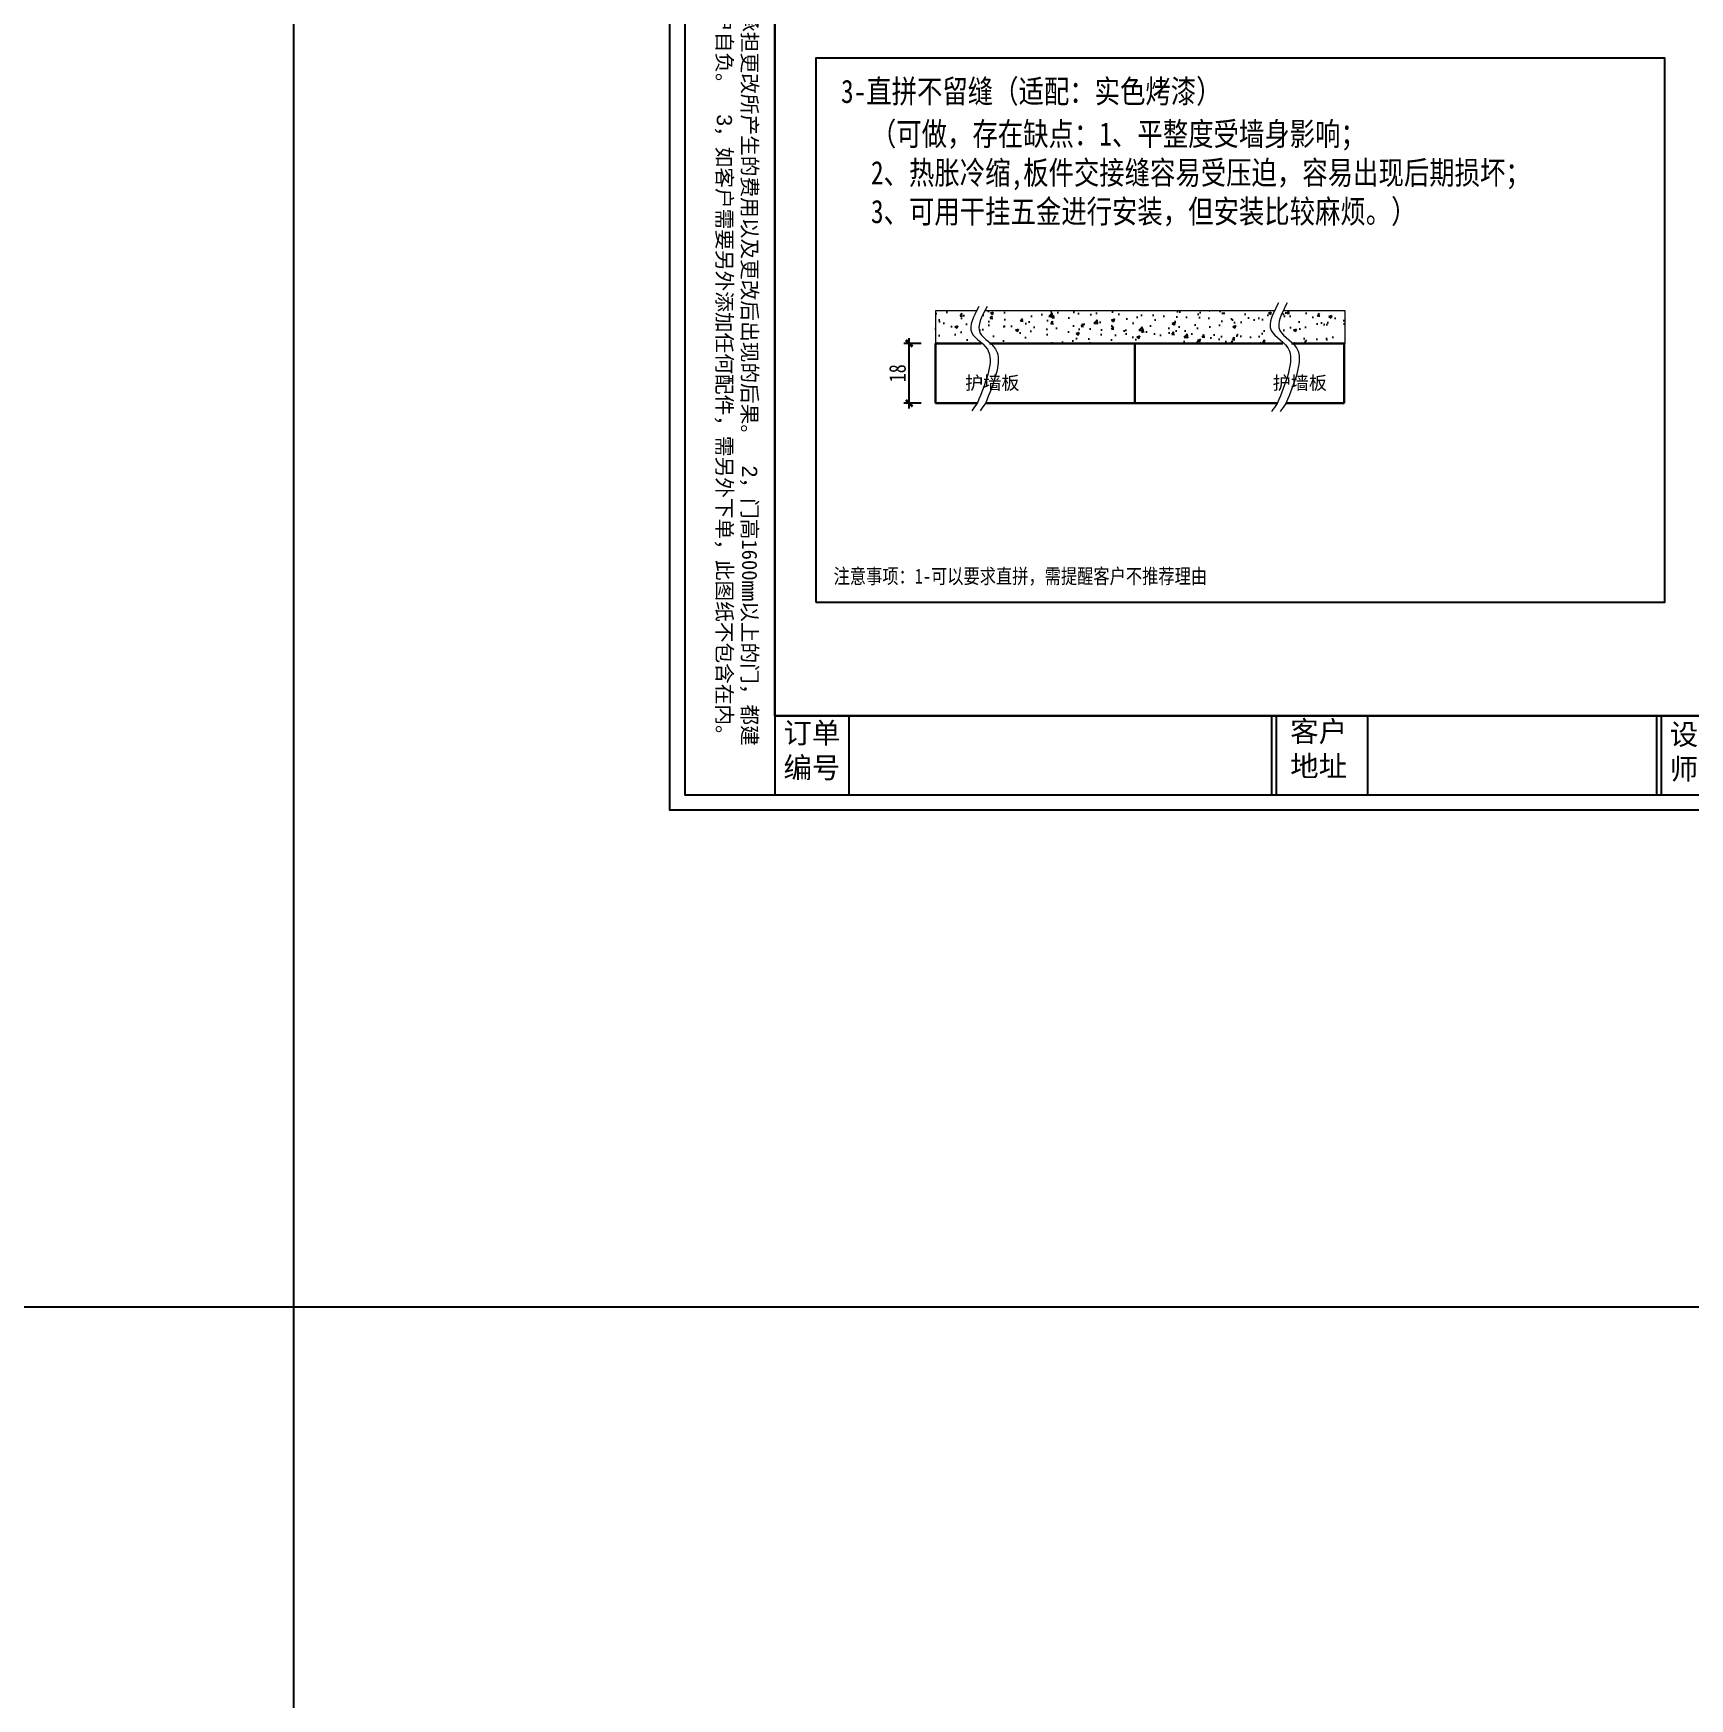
# Model space of a CAD drawing. Header units: millimetres. Extents: x 4862 to 20554, y 7569 to 11262.
# Drawn here: x 5769 to 6268, y 8492 to 8994 of the extents above; entities that cross this region are included whole.
import ezdxf
from ezdxf.enums import TextEntityAlignment as Align

# ---------------------------------------------------------------- set-up
doc = ezdxf.new("R2010")
doc.units = ezdxf.units.MM
doc.styles.get("Standard").update_dxf_attribs({"font": 'arial.ttf'})
doc.styles.add('宋体', font='SimSun.ttf')
doc.styles.add('家具尺寸文字', font='SimSun.ttf', dxfattribs={"width": 0.8})
doc.styles.add('黑石雅黑', font='Microsoft YaHei.ttf')
doc.dimstyles.new('副本 固装比例2', dxfattribs={"dimscale": 2, "dimtxt": 2.5, "dimasz": 1, "dimexe": 0.8, "dimexo": 1.2, "dimgap": 0.5, "dimtad": 1, "dimdec": 0, "dimdsep": 46, "dimtxsty": '家具尺寸文字', "dimblk": 'ARCHTICK', "dimcen": 0, "dimdle": 0.8, "dimclrd": 8, "dimclre": 8, "dimclrt": 2, "dimadec": 1, "dimazin": 2, "dimtfac": 1, "dimtdec": 0, "dimtix": 1, "dimtmove": 2, "dimatfit": 2, "dimfxl": 0, "dimtolj": 1, "dimtzin": 0, "dimarcsym": 0})

# ---------------------------------------------------------------- blocks, each defined once
blk = doc.blocks.new('A$C398a0407')
for p, q in [((443.2, 6784), (443.2, 64)), ((443.2, 399), (9568, 399)), ((756.5, 399), (756.5, 64)), ((2542.3, 399), (2542.3, 64)), ((2562.3, 399), (2562.3, 64)), ((2948.7, 399), (2948.7, 64)), ((4169.9, 399), (4169.9, 64)), ((4189.9, 399), (4189.9, 64))]:
    blk.add_line(p, q)
for points in [[(9632, 0), (0, 0), (0, 6848), (9632, 6848)], [(9568, 64), (64, 64), (64, 6784), (9568, 6784)]]:
    blk.add_lwpolyline(points, close=True)
at = {"color": 8, "insert": (368.9, 272.3), "char_height": 64, "width": 5497.15, "attachment_point": 3, "rotation": 270}
blk.add_mtext('1, {\\fSimSun|b0|i0|c134|p2;此图纸为最终生产图，一经确认，不得修改，否则客户自行承担更改所产生的费用以及更改后出现的后果。  }2{\\fSimSun|b0|i0|c134|p2;，门高1600mm以上的门，都建议加拉直器。本公司不强制加，但：是变形责任客户自负。  }3{\\fSimSun|b0|i0|c134|p2;，如客户需要另外添加任何配件，需另外下单，此图纸不包含在内。}', dxfattribs=at)
at = {"color": 8, "char_height": 88, "attachment_point": 1, "style": '宋体'}
for s, insert in [('订单\\P编号', (479.9, 370.6)), ('客户\\P地址', (2621.8, 377)), ('设计\\P师', (4225.5, 364.6))]:
    blk.add_mtext_dynamic_manual_height_columns(s, width=596.489, gutter_width=12.5, heights=[0], dxfattribs=dict(at, insert=insert))
blk = doc.blocks.new('_ArchTick')
at = {"color": 0, "linetype": 'ByBlock', "const_width": 0.4}
blk.add_lwpolyline([(-0.5, -0.5), (0.5, 0.5)], dxfattribs=at)
blk = doc.blocks.new('*D161')
at = {"color": 8, "lineweight": -2, "transparency": 16777216}
for p, q in [((6032.99, 8880.73), (6032.99, 8901.93)), ((6036.59, 8900.33), (6031.39, 8900.33)), ((6036.59, 8882.33), (6031.39, 8882.33))]:
    blk.add_line(p, q, dxfattribs=at)
at = {"layer": 'Defpoints', "color": 0, "transparency": 16777216}
for p in [(6032.99, 8900.33), (6040.87, 8900.33), (6040.87, 8882.33)]:
    blk.add_point(p, dxfattribs=at)
at = {"color": 8, "lineweight": -2, "transparency": 16777216, "xscale": 2, "yscale": 2, "zscale": 2}
for p, rotation in [((6032.99, 8900.33), 90), ((6032.99, 8882.33), 270)]:
    blk.add_blockref('_ArchTick', p, dxfattribs=dict(at, rotation=rotation))
at = {"color": 2, "transparency": 16777216, "insert": (6029.49, 8891.33), "char_height": 5, "attachment_point": 5, "rotation": 90, "style": '家具尺寸文字'}
blk.add_mtext('\\A1;18', dxfattribs=at)
blk = doc.blocks.new('A$Caecb7373')
at = {"color": 1}
blk.add_lwpolyline([(0, 821.76), (1155.84, 821.76), (1155.84, 0), (0, 0)], close=True, dxfattribs=at)

msp = doc.modelspace()

# ---------------------------------------------------------------- hatches: boundary and pattern name
h = msp.add_hatch()
h.set_pattern_fill('AR-CONC', color=8, scale=0.05)
h.set_pattern_definition([(50, (-36362.064, 47976.8885), (9.10923345, -0.7969543), [0.9525, -10.4775]), (355, (-36362.064, 47976.8885), (-1.762171, 9.5528423), [0.762, -8.3820292]), (100.451445, (-36361.305, 47976.822), (7.3470624, 8.7558876), [0.8095004, -8.9045122]), (46.1842, (-36362.064, 47979.428), (13.553952, -2.1021164), [1.42875, -15.71625]), (96.635558, (-36360.934, 47979.253), (11.8702067, 12.3713062), [1.214251, -13.3567804]), (351.18415, (-36362.064, 47979.428), (11.8702067, 12.3713062), [1.1429984, -12.5729866]), (21, (-36360.794, 47978.7935), (7.5807196, -5.1132599), [0.9525, -10.4775]), (326, (-36360.794, 47978.7935), (3.0901014, 9.2093983), [0.762, -8.382]), (71.451445, (-36360.162, 47978.367), (10.670821, 4.0961384), [0.8095004, -8.9044969]), (37.5, (-36362.064, 47976.8885), (0.15443016, 4.22775194), [0, -8.2804, 0, -8.509, 0, -8.41375]), (7.5, (-36362.064, 47976.8885), (3.34098313, 5.00902874), [0, -4.8514, 0, -8.0899, 0, -3.20675]), (327.5, (-36364.896, 47976.8885), (6.77952976, -0.2864372), [0, -3.175, 0, -9.906, 0, -13.1445]), (317.5, (-36366.166, 47976.8885), (7.40645907, 1.27132455), [0, -4.1275, 0, -6.5786, 0, -9.3345])])
edge = h.paths.add_edge_path()
edge.add_spline(control_points=[(6054.639, 8900.327), (6053.494, 8901.35), (6050.379, 8904.024), (6051.962, 8907.743), (6053.22, 8910.101)], knot_values=[0.6398787, 0.6398787, 0.6398787, 0.6398787, 2.7757954, 6.2218471, 6.2218471, 6.2218471, 6.2218471], degree=3, periodic=0)
edge.add_line((6053.22, 8910.101), (6040.866, 8910.101))
edge.add_line((6040.866, 8910.101), (6040.866, 8900.327))
edge.add_line((6040.866, 8900.327), (6054.639, 8900.327))
edge = h.paths.add_edge_path()
edge.add_spline(control_points=[(6145.48, 8900.327), (6144.125, 8901.577), (6140.644, 8904.259), (6141.851, 8907.983), (6142.894, 8910.101)], knot_values=[1.1231282, 1.1231282, 1.1231282, 1.1231282, 3.5881236, 6.5509258, 6.5509258, 6.5509258, 6.5509258], degree=3, periodic=0)
edge.add_line((6142.894, 8910.101), (6055.696, 8910.101))
edge.add_spline(control_points=[(6055.696, 8910.101), (6054.438, 8907.743), (6052.855, 8904.024), (6055.97, 8901.35), (6057.115, 8900.327)], knot_values=[0.6398787, 0.6398787, 0.6398787, 0.6398787, 4.0859304, 6.2218471, 6.2218471, 6.2218471, 6.2218471], degree=3, periodic=0)
edge.add_line((6057.115, 8900.327), (6145.48, 8900.327))
edge = h.paths.add_edge_path()
edge.add_line((6164.189, 8910.101), (6145.507, 8910.101))
edge.add_spline(control_points=[(6145.507, 8910.101), (6144.464, 8907.983), (6143.257, 8904.259), (6146.738, 8901.577), (6148.094, 8900.327)], knot_values=[1.1231282, 1.1231282, 1.1231282, 1.1231282, 4.0859304, 6.5509258, 6.5509258, 6.5509258, 6.5509258], degree=3, periodic=0)
edge.add_line((6148.094, 8900.327), (6164.189, 8900.327))
edge.add_line((6164.189, 8900.327), (6164.189, 8910.101))

# ---------------------------------------------------------------- linework, layer by layer
for p, q in [((5847.803, 7569.359), (5847.803, 11261.691)), ((4862.317, 8610.368), (20477.138, 8610.368))]:
    msp.add_line(p, q)
at = {"lineweight": 30}
for p, q in [((6040.866, 8900.327), (6054.639, 8900.327)), ((6040.866, 8900.327), (6040.866, 8882.327)), ((6057.115, 8900.327), (6145.48, 8900.327)), ((6100.868, 8900.327), (6100.868, 8882.327)), ((6100.868, 8900.327), (6100.868, 8882.327)), ((6148.094, 8900.327), (6163.87, 8900.327)), ((6163.87, 8900.327), (6163.87, 8882.327)), ((6040.866, 8882.327), (6053.493, 8882.327)), ((6055.969, 8882.327), (6100.868, 8882.327)), ((6100.868, 8882.327), (6143.837, 8882.327)), ((6146.45, 8882.327), (6163.87, 8882.327))]:
    msp.add_line(p, q, dxfattribs=at)
for points in [[(6540.247, 8788.252), (5992.546, 8788.252), (5992.546, 9226.078), (6540.247, 9226.078)], [(6004.909, 8822.408), (6260.412, 8822.408), (6260.412, 8986.16), (6004.909, 8986.16)]]:
    msp.add_lwpolyline(points, close=True)
at = {"color": 251, "lineweight": 13, "true_color": 0x636466}
for points in [[(6053.22, 8910.101), (6040.866, 8910.101), (6040.866, 8900.327), (6054.639, 8900.327)], [(6142.894, 8910.101), (6055.696, 8910.101)], [(6148.094, 8900.327), (6164.189, 8900.327), (6164.189, 8910.101), (6145.507, 8910.101)]]:
    msp.add_lwpolyline(points, dxfattribs=at)
at = {"lineweight": 5}
for points, knots in [([(6053.939, 8911.418), (6052.387, 8908.51), (6049.332, 8902.788), (6060.111, 8898.911), (6055.898, 8888.305), (6053.56, 8882.421), (6053.537, 8882.39), (6053.515, 8882.358), (6053.493, 8882.327), (6052.954, 8881.567), (6052.415, 8880.807), (6051.876, 8880.046)], [0, 0, 0, 0, 4.0859304, 8.0369645, 12.9613347, 12.9613347, 12.9613347, 13.0082078, 13.0082078, 13.0082078, 14.1436032, 14.1436032, 14.1436032, 14.1436032]), ([(6056.416, 8911.418), (6054.863, 8908.51), (6051.808, 8902.788), (6062.587, 8898.911), (6058.374, 8888.305), (6056.036, 8882.421), (6056.014, 8882.39), (6055.991, 8882.358), (6055.969, 8882.327), (6055.428, 8881.564), (6054.887, 8880.802), (6054.347, 8880.039)], [0, 0, 0, 0, 4.0859304, 8.0369645, 12.9613347, 12.9613347, 12.9613347, 13.0082078, 13.0082078, 13.0082078, 14.147358, 14.147358, 14.147358, 14.147358]), ([(6144.19, 8912.534), (6142.551, 8909.469), (6139.327, 8903.441), (6150.705, 8899.262), (6146.257, 8888.327), (6143.789, 8882.26), (6143.201, 8881.43), (6142.613, 8880.601), (6142.025, 8879.771)], [0, 0, 0, 0, 4.0859304, 8.0369645, 12.9613347, 12.9613347, 12.9613347, 14.1351359, 14.1351359, 14.1351359, 14.1351359]), ([(6146.804, 8912.534), (6145.165, 8909.469), (6141.941, 8903.441), (6153.318, 8899.262), (6148.871, 8888.327), (6146.403, 8882.26), (6145.813, 8881.428), (6145.223, 8880.595), (6144.632, 8879.763)], [0, 0, 0, 0, 4.0859304, 8.0369645, 12.9613347, 12.9613347, 12.9613347, 14.1388907, 14.1388907, 14.1388907, 14.1388907])]:
    msp.add_open_spline(points, degree=3, knots=knots, dxfattribs=at)

# ---------------------------------------------------------------- block references
at = {"xscale": 0.07121552266649725, "yscale": 0.07121552266649725, "zscale": 0.07121552266649725}
msp.add_blockref('A$C398a0407', (5960.981, 8759.836), dxfattribs=at)
at = {"color": 1, "xscale": 0.593462688887471, "yscale": 0.593462688887471, "zscale": 0.593462688887471}
msp.add_blockref('A$Caecb7373', (5960.981, 8759.836), dxfattribs=at)

# ---------------------------------------------------------------- texts
at = {"color": 50, "style": '家具尺寸文字', "width": 0.8}
msp.add_text('3-直拼不留缝（适配：实色烤漆）', height=7, dxfattribs=at).set_placement((6012.458, 8976.185), align=Align.MIDDLE_LEFT)
at = {"style": '黑石雅黑'}
for p in [(6049.812, 8886.45), (6142.366, 8886.45)]:
    msp.add_text('护墙板', height=4, dxfattribs=at).set_placement(p)
at = {"color": 4, "insert": (6021.482, 8966.87), "char_height": 7, "width": 212.82614, "attachment_point": 1, "style": '家具尺寸文字'}
msp.add_mtext('（可做，存在缺点：1、平整度受墙身影响；\\P2、热胀冷缩,板件交接缝容易受压迫，容易出现后期损坏；\\P3、可用干挂五金进行安装，但安装比较麻烦。） ', dxfattribs=at)
at = {"color": 6, "insert": (6010.233, 8832.515), "char_height": 4.48, "width": 204.29551, "attachment_point": 1, "style": '家具尺寸文字'}
msp.add_mtext('注意事项：1-可以要求直拼，需提醒客户不推荐理由', dxfattribs=at)

# ---------------------------------------------------------------- dimensions: what is measured, and where the dimension line sits
dim = msp.add_linear_dim(base=(6032.989, 8900.327), p1=(6040.866, 8882.327), p2=(6040.866, 8900.327), angle=90, dimstyle='副本 固装比例2')
dim.commit()
dim.dimension.update_dxf_attribs({"geometry": '*D161', "text_midpoint": (6029.489, 8891.327)})

doc.saveas('drawing.dxf')
